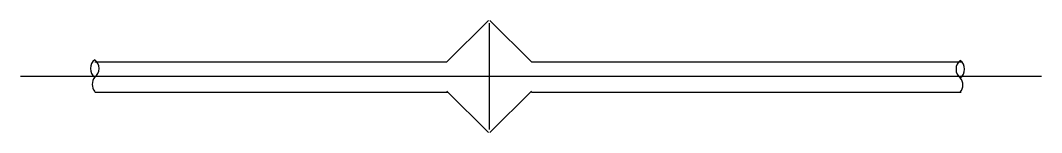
# Model space of a CAD drawing. Header units: metres. Extents: x -100676 to -96121, y -332273 to -331772.
import ezdxf

# ---------------------------------------------------------------- set-up
doc = ezdxf.new("R2010")
doc.units = ezdxf.units.M
doc.layers.add('AXIS', color=1, linetype='Continuous')
doc.layers.add('STEEL', color=1, linetype='Continuous')

msp = doc.modelspace()

# ---------------------------------------------------------------- linework, layer by layer
at = {"layer": 'AXIS'}
msp.add_line((-100676.3, -332021.18), (-96120.74, -332021.18), dxfattribs=at)
at = {"layer": 'STEEL'}
for points in [[(-98774.05, -331957.03), (-98588.07, -331771.62)], [(-98395.71, -331957.03), (-98581.69, -331771.62)], [(-98585.07, -331783.62), (-98585.07, -332259.12)], [(-100344.09, -331957.03), (-98774.05, -331957.03)], [(-98395.71, -331957.03), (-96480.05, -331957.03)], [(-100344.09, -332091.42), (-98769.91, -332091.42)], [(-98774.05, -332087.3), (-98588.07, -332272.71)], [(-98395.71, -332087.3), (-98581.69, -332272.71)], [(-98395.71, -332091.42), (-96480.05, -332091.42)]]:
    msp.add_lwpolyline(points, dxfattribs=at)
for centre, start, end in [((-100313.63, -331986.51), 128.23, 231.77), ((-100375.51, -331986.51), 308.23, 51.77), ((-96452.32, -331989.4), 128.23, 231.77), ((-96514.2, -331989.4), 308.23, 51.77), ((-100306.04, -332057.16), 140.41, 219.59), ((-96521.79, -332060.05), 320.41, 39.59)]:
    msp.add_arc(centre, 50, start, end, dxfattribs=at)

doc.saveas('drawing.dxf')
